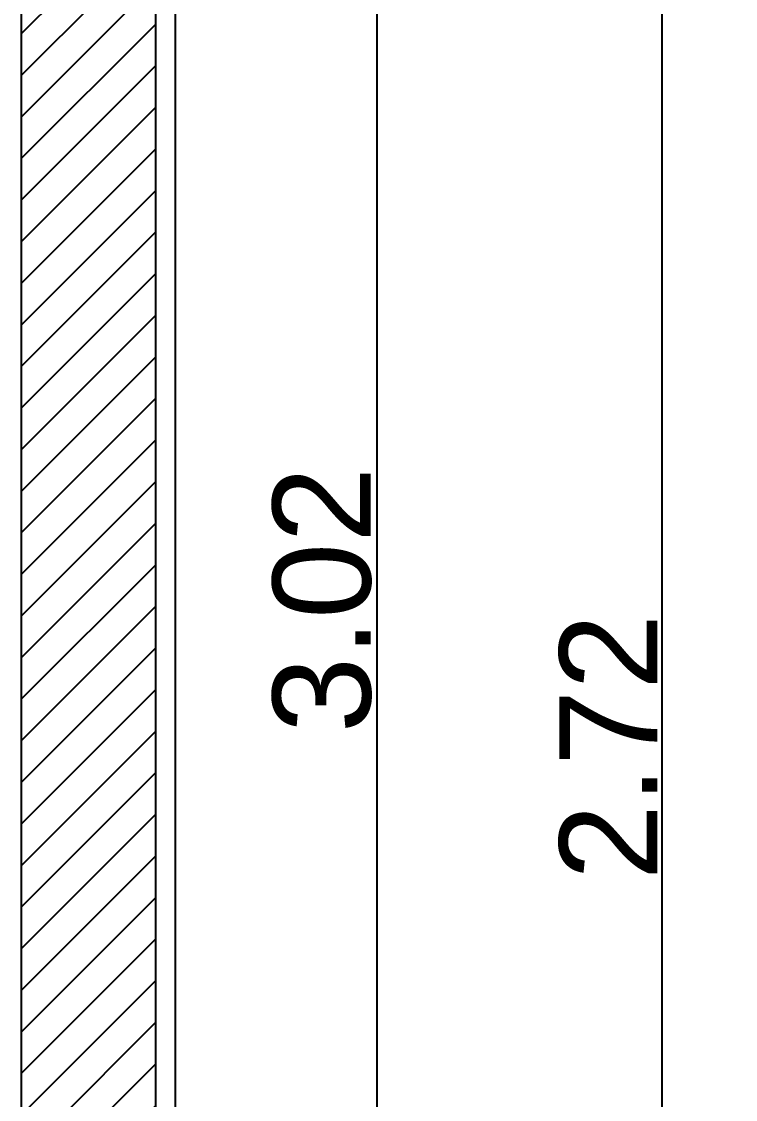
# Model space of a CAD drawing. Header units: millimetres. Extents: x 1974 to 2225, y 1614 to 1800.
# Drawn here: x 2122.335 to 2123.064, y 1617.22 to 1618.319 of the extents above; entities that cross this region are included whole.
import ezdxf

# ---------------------------------------------------------------- set-up
doc = ezdxf.new("R2010")
doc.units = ezdxf.units.MM
doc.header["$LTSCALE"] = 0.03
doc.header["$PDMODE"] = 34
doc.linetypes.add('HIDDEN', pattern=[9.525, 6.35, -3.175])
for name, color, linetype in [('COTA', 250, 'Continuous'), ('PL2', 2, 'Continuous'), ('PL6', 6, 'Continuous')]:
    doc.layers.add(name, color=color, linetype=linetype)
doc.styles.get("Standard").update_dxf_attribs({"font": 'arial.ttf'})
doc.dimstyles.new('TICK01', dxfattribs={"dimscale": 0, "dimtxt": 2, "dimasz": 1.5, "dimexe": 0.18, "dimexo": 0.06, "dimgap": 0.09, "dimtad": 1, "dimzin": 4, "dimdsep": 46, "dimtxsty": 'Standard', "dimblk": 'TICK1', "dimcen": 0.09, "dimclrd": 256, "dimclre": 256, "dimclrt": 4, "dimaunit": 1, "dimadec": 0, "dimazin": 0, "dimtfac": 1, "dimtix": 1, "dimtmove": 2, "dimatfit": 3, "dimldrblk": 'TICK1', "dimfxl": 1, "dimtolj": 1, "dimtzin": 12, "dimarcsym": 0})

# ---------------------------------------------------------------- blocks, each defined once
blk = doc.blocks.new('TICK1')
for p, q in [((0, 1), (0, -1)), ((0.5, 0.5), (-0.5, -0.5)), ((-1, 0), (1, 0))]:
    blk.add_line(p, q)
blk = doc.blocks.new('*D430')
at = {"layer": 'COTA', "linetype": 'HIDDEN', "lineweight": -2}
for p, q in [((2122.9856, 1618.9392), (2122.9796, 1618.9392)), ((2122.9856, 1616.2192), (2122.9796, 1616.2192))]:
    blk.add_line(p, q, dxfattribs=at)
at = {"layer": 'COTA', "lineweight": -2}
blk.add_line((2122.9886, 1618.8642), (2122.9886, 1616.2942), dxfattribs=at)
at = {"layer": 'DEFPOINTS', "color": 0}
for p in [(2122.9886, 1618.9392), (2122.9886, 1616.2192), (2122.9886, 1616.2192)]:
    blk.add_point(p, dxfattribs=at)
at = {"layer": 'COTA', "lineweight": -2, "xscale": 0.07500001968783013, "yscale": 0.07500001968783013, "zscale": 0.07500001968783013}
for p, rotation in [((2122.9886, 1618.9392), 90), ((2122.9886, 1616.2192), 270)]:
    blk.add_blockref('TICK1', p, dxfattribs=dict(at, rotation=rotation))
at = {"layer": 'COTA', "color": 4, "insert": (2122.9339, 1617.5792), "char_height": 0.1, "attachment_point": 5, "rotation": 90}
blk.add_mtext('\\A1;2.72', dxfattribs=at)
blk = doc.blocks.new('*D434')
at = {"layer": 'COTA', "linetype": 'HIDDEN', "lineweight": -2}
for p, q in [((2122.6946, 1619.2392), (2122.6886, 1619.2392)), ((2122.6946, 1616.2192), (2122.6886, 1616.2192))]:
    blk.add_line(p, q, dxfattribs=at)
at = {"layer": 'COTA', "lineweight": -2}
blk.add_line((2122.6976, 1619.1642), (2122.6976, 1616.2942), dxfattribs=at)
at = {"layer": 'DEFPOINTS', "color": 0}
for p in [(2122.6976, 1619.2392), (2122.6976, 1616.2192), (2122.6976, 1616.2192)]:
    blk.add_point(p, dxfattribs=at)
at = {"layer": 'COTA', "lineweight": -2, "xscale": 0.07500001968783013, "yscale": 0.07500001968783013, "zscale": 0.07500001968783013}
for p, rotation in [((2122.6976, 1619.2392), 90), ((2122.6976, 1616.2192), 270)]:
    blk.add_blockref('TICK1', p, dxfattribs=dict(at, rotation=rotation))
at = {"layer": 'COTA', "color": 4, "insert": (2122.642, 1617.7292), "char_height": 0.1, "attachment_point": 5, "rotation": 90}
blk.add_mtext('\\A1;3.02', dxfattribs=at)

msp = doc.modelspace()

# ---------------------------------------------------------------- hatches: boundary and pattern name
at = {"layer": 'PL2'}
h = msp.add_hatch(dxfattribs=at)
h.set_pattern_fill('_USER', color=251, scale=0.03, angle=45, pattern_type=0)
h.set_pattern_definition([(45, (-46.873998, -22.90554), (-0.02121320344, 0.02121320344), [])])
h.paths.add_polyline_path([(2122.4721, 1618.7692), (2122.3351, 1618.7692), (2122.3351, 1616.1642), (2122.4721, 1616.1642)])

# ---------------------------------------------------------------- linework, layer by layer
msp.add_line((2122.4921, 1617.0192), (2122.4921, 1619.2392), dxfattribs=at)
at = {"layer": 'PL6'}
for p, q in [((2122.3351, 1616.1642), (2122.3351, 1618.7692)), ((2122.4721, 1616.1642), (2122.4721, 1618.7692))]:
    msp.add_line(p, q, dxfattribs=at)

# ---------------------------------------------------------------- dimensions: what is measured, and where the dimension line sits
at = {"layer": 'COTA'}
for base, p1, p2, picture, middle in [((2122.6976, 1616.2192), (2122.6976, 1619.2392), (2122.6976, 1616.2192), '*D434', (2122.642, 1617.7292)), ((2122.9886, 1616.2192), (2122.9886, 1618.9392), (2122.9886, 1616.2192), '*D430', (2122.9339, 1617.5792))]:
    dim = msp.add_linear_dim(base=base, p1=p1, p2=p2, angle=90, dimstyle='TICK01', override={"dimscale": 0.05}, dxfattribs=at)
    dim.commit()
    dim.dimension.update_dxf_attribs({"geometry": picture, "text_midpoint": middle})

doc.saveas('drawing.dxf')
